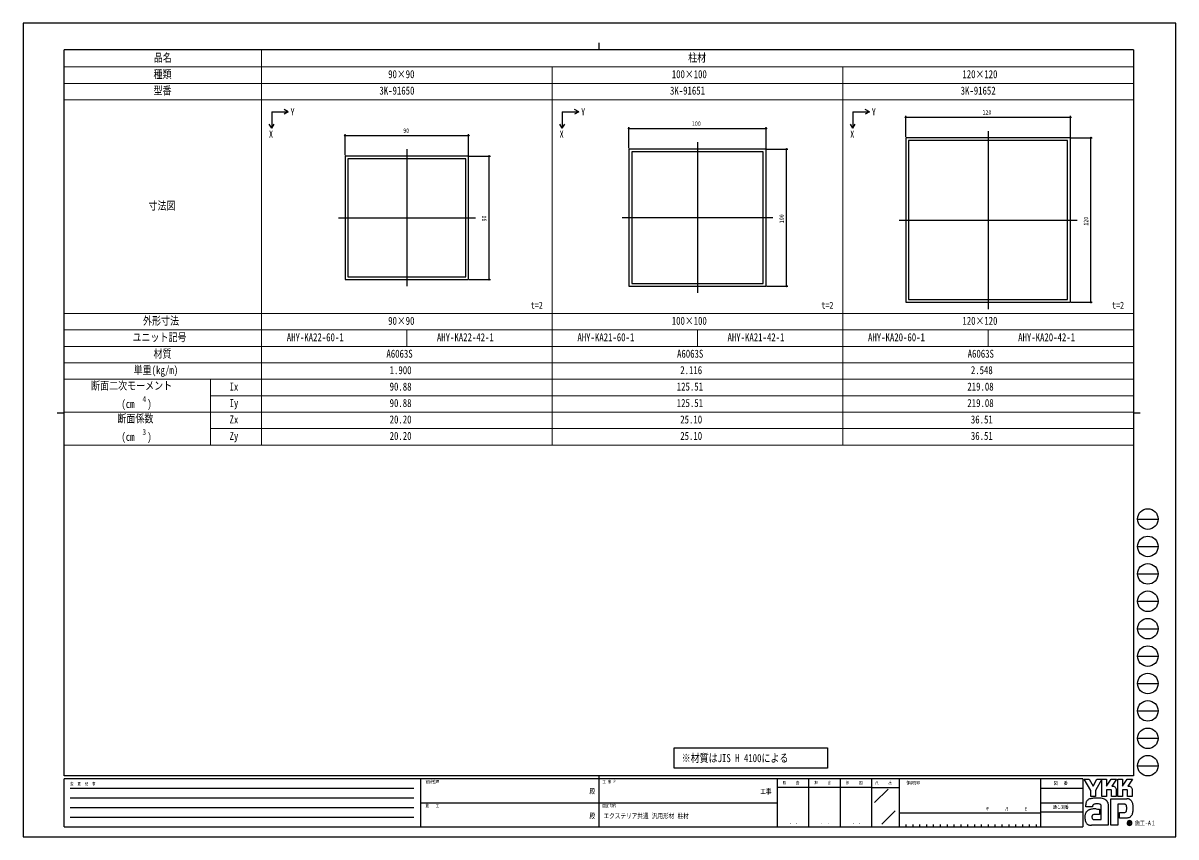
# Model space of a CAD drawing. Units: millimetres on the paper. Extents: x -420 to 420, y -297 to 297.
import ezdxf
from ezdxf.enums import TextEntityAlignment as Align

# ---------------------------------------------------------------- set-up
doc = ezdxf.new("R2010")
doc.units = ezdxf.units.MM
doc.header["$PDMODE"] = 32
doc.header["$PDSIZE"] = 0.5
doc.layers.add('0-1_TABLE1', color=7, linetype='Continuous', lineweight=18)
for name, color, linetype in [('0-2_USER1', 3, 'Continuous'), ('0-3_YKK_11', 7, 'Continuous'), ('0-4_YKK_12', 2, 'Continuous'), ('0-5_YKK_D', 6, 'Continuous'), ('0-6_YKK_ZWAK', 7, 'Continuous')]:
    doc.layers.add(name, color=color, linetype=linetype)
doc.styles.add('ＭＳ ゴシック', font='')
doc.styles.get('ＭＳ ゴシック').set_extended_font_data('MS Gothic')

msp = doc.modelspace()

# ---------------------------------------------------------------- linework, layer by layer
at = {"layer": '0-1_TABLE1'}
for p, q in [((-246.498, 277), (-246.498, -11)), ((-390.498, 265), (389.502, 265)), ((-34.498, 265), (-34.498, -11)), ((177.502, 265), (177.502, -11)), ((-390.498, 253), (389.502, 253)), ((-390.498, 241), (389.502, 241)), ((-390.498, 85), (389.502, 85)), ((-390.498, 73), (389.502, 73)), ((-140.498, 73), (-140.498, 61)), ((71.502, 73), (71.502, 61)), ((283.502, 73), (283.502, 61)), ((-390.498, 61), (389.502, 61)), ((-390.498, 49), (389.502, 49)), ((-390.498, 37), (389.502, 37)), ((-283.831, 37), (-283.831, -11)), ((-283.831, 25), (389.502, 25)), ((-390.498, 13), (389.502, 13)), ((-283.831, 1), (389.502, 1)), ((-390.498, -11), (389.502, -11))]:
    msp.add_line(p, q, dxfattribs=at)
at = {"layer": '0-2_USER1'}
for p, q in [((-239.118, 232.226), (-227.118, 232.226)), ((-239.118, 232.226), (-239.118, 220.226)), ((-227.118, 232.226), (-230.118, 233.959)), ((-227.118, 232.226), (-230.118, 230.494)), ((-27.118, 232.226), (-15.118, 232.226)), ((-27.118, 232.226), (-27.118, 220.226)), ((-15.118, 232.226), (-18.118, 233.959)), ((-15.118, 232.226), (-18.118, 230.494)), ((184.882, 232.226), (196.882, 232.226)), ((184.882, 232.226), (184.882, 220.226)), ((196.882, 232.226), (193.882, 233.959)), ((196.882, 232.226), (193.882, 230.494)), ((-239.118, 220.226), (-240.85, 223.226)), ((-239.118, 220.226), (-237.386, 223.226)), ((-27.118, 220.226), (-28.85, 223.226)), ((-27.118, 220.226), (-25.386, 223.226)), ((184.882, 220.226), (183.15, 223.226)), ((184.882, 220.226), (186.614, 223.226))]:
    msp.add_line(p, q, dxfattribs=at)
at = {"layer": '0-3_YKK_11'}
for points in [[(343.502, 213.208), (223.502, 213.208), (223.502, 93.208), (343.502, 93.208)], [(341.502, 211.208), (225.502, 211.208), (225.502, 95.208), (341.502, 95.208)], [(121.502, 205.015), (21.502, 205.015), (21.502, 105.015), (121.502, 105.015)], [(119.502, 203.015), (23.502, 203.015), (23.502, 107.015), (119.502, 107.015)], [(-95.498, 199.861), (-185.498, 199.861), (-185.498, 109.861), (-95.498, 109.861)], [(-97.498, 197.861), (-183.498, 197.861), (-183.498, 111.861), (-97.498, 111.861)]]:
    msp.add_lwpolyline(points, close=True, dxfattribs=at)
at = {"layer": '0-4_YKK_12'}
for p, q in [((283.502, 218.208), (283.502, 88.208)), ((-140.498, 204.861), (-140.498, 104.861)), ((71.502, 210.015), (71.502, 100.015)), ((-190.498, 154.861), (-90.498, 154.861)), ((16.502, 155.015), (126.502, 155.015)), ((218.502, 153.208), (348.502, 153.208))]:
    msp.add_line(p, q, dxfattribs=at)
msp.add_lwpolyline([(54.48, -232), (166.294, -232), (166.294, -246.886), (54.48, -246.886)], close=True, dxfattribs=at)
at = {"layer": '0-5_YKK_D'}
for p, q in [((223.502, 213.908), (223.502, 229.208)), ((223.502, 228.208), (343.502, 228.208)), ((343.502, 213.708), (343.502, 229.208)), ((21.502, 205.715), (21.502, 221.015)), ((21.502, 220.015), (121.502, 220.015)), ((121.502, 205.515), (121.502, 221.015)), ((-185.498, 200.561), (-185.498, 215.861)), ((-185.498, 214.861), (-95.498, 214.861)), ((-95.498, 200.361), (-95.498, 215.861)), ((343.763, 213.208), (359.502, 213.208)), ((358.502, 93.208), (358.502, 213.208)), ((121.763, 205.015), (137.502, 205.015)), ((136.502, 105.015), (136.502, 205.015)), ((-95.237, 199.861), (-79.498, 199.861)), ((-80.498, 109.861), (-80.498, 199.861)), ((-94.998, 109.861), (-79.498, 109.861)), ((122.002, 105.015), (137.502, 105.015)), ((344.002, 93.208), (359.502, 93.208))]:
    msp.add_line(p, q, dxfattribs=at)
for centre in [(223.502, 228.208), (343.502, 228.208), (21.502, 220.015), (121.502, 220.015), (-185.498, 214.861), (-95.498, 214.861), (358.502, 213.208), (136.502, 205.015), (-80.498, 199.861), (-80.498, 109.861), (136.502, 105.015), (358.502, 93.208)]:
    msp.add_circle(centre, 0.425, dxfattribs=at)
at = {"layer": '0-6_YKK_ZWAK'}
for p, q in [((-0.498, 282.5), (-0.498, 277.5)), ((389.502, 277.5), (-390.498, 277.5)), ((-390.498, -252.5), (-390.498, 277.5)), ((389.502, 277.5), (389.502, -252.5)), ((-395.498, 12.5), (-390.498, 12.5)), ((389.502, 12.5), (394.502, 12.5)), ((392.502, -65), (407.502, -65)), ((392.502, -85), (407.502, -85)), ((392.502, -105), (407.502, -105)), ((392.502, -125), (407.502, -125)), ((392.502, -145), (407.502, -145)), ((392.502, -165), (407.502, -165)), ((392.502, -185), (407.502, -185)), ((392.502, -205), (407.502, -205)), ((392.502, -225), (407.502, -225)), ((392.502, -245), (407.502, -245)), ((389.502, -252.5), (-390.498, -252.5)), ((-130.498, -254.5), (-390.498, -254.5)), ((-390.498, -289.5), (-390.498, -254.5)), ((-130.498, -254.5), (-130.498, -289.5)), ((-0.498, -254.5), (-130.498, -254.5)), ((-0.498, -252.5), (-0.498, -289.5)), ((129.502, -254.5), (-0.498, -254.5)), ((152.502, -254.5), (152.502, -289.5)), ((175.502, -254.5), (175.502, -289.5)), ((198.502, -254.5), (198.502, -289.5)), ((218.502, -254.5), (198.502, -254.5)), ((321.752, -254.5), (218.502, -254.5)), ((218.502, -254.5), (218.502, -289.5)), ((321.752, -254.5), (321.752, -289.5)), ((352.502, -254.5), (321.752, -254.5)), ((352.502, -254.5), (352.502, -289.5)), ((-386.248, -261.5), (-135.498, -261.5)), ((-386.248, -268.5), (-135.498, -268.5)), ((198.502, -261), (129.502, -261)), ((198.502, -261), (218.502, -261)), ((200.71, -271.829), (210.504, -262.036)), ((321.752, -261.5), (352.502, -261.5)), ((-386.248, -275.5), (-135.498, -275.5)), ((-129.748, -272), (-0.498, -272)), ((-0.498, -272), (129.502, -272)), ((321.752, -272), (352.502, -272)), ((-386.248, -282.5), (-135.498, -282.5)), ((206.067, -287.599), (215.689, -277.977)), ((218.502, -279.5), (321.752, -279.5)), ((352.502, -279), (321.752, -279)), ((387.916, -285.572), (387.916, -285.572)), ((-390.498, -289.5), (-130.498, -289.5)), ((-130.498, -289.5), (-0.498, -289.5)), ((-0.498, -289.5), (129.502, -289.5)), ((129.502, -289.5), (198.502, -289.5)), ((198.502, -289.5), (218.502, -289.5)), ((218.502, -289.5), (321.752, -289.5)), ((223.502, -288), (223.502, -289.5)), ((228.502, -288), (228.502, -289.5)), ((233.502, -288), (233.502, -289.5)), ((238.502, -288), (238.502, -289.5)), ((243.502, -288), (243.502, -289.5)), ((248.502, -288), (248.502, -289.5)), ((253.502, -288), (253.502, -289.5)), ((258.502, -288), (258.502, -289.5)), ((263.502, -288), (263.502, -289.5)), ((268.502, -288), (268.502, -289.5)), ((273.502, -288), (273.502, -289.5)), ((278.502, -288), (278.502, -289.5)), ((283.502, -288), (283.502, -289.5)), ((288.502, -288), (288.502, -289.5)), ((293.502, -288), (293.502, -289.5)), ((298.502, -288), (298.502, -289.5)), ((303.502, -288), (303.502, -289.5)), ((308.502, -288), (308.502, -289.5)), ((313.502, -288), (313.502, -289.5)), ((318.502, -288), (318.502, -289.5)), ((321.752, -289.5), (352.502, -289.5)), ((386.667, -288.398), (386.667, -288.398))]:
    msp.add_line(p, q, dxfattribs=at)
for points in [[(-420.5, -297), (420.5, -297), (420.5, 297), (-420.5, 297)], [(353.602, -254.8), (357.283, -254.8), (360.047, -260.01), (362.804, -254.8), (366.488, -254.8), (361.767, -263.199), (361.767, -267.413), (358.41, -267.413), (358.41, -263.086)]]:
    msp.add_lwpolyline(points, close=True, dxfattribs=at)
for points in [[(198.502, -254.5), (129.502, -254.5), (129.502, -289.5)], [(373.055, -262.661), (369.877, -262.661), (369.877, -267.41), (366.491, -267.41), (366.491, -254.8), (369.877, -254.8), (369.877, -259.958), (373.207, -254.8), (377.184, -254.8), (373.616, -260.021), (373.742, -260.021), (373.882, -260.021), (374.025, -260.021), (374.163, -260.021), (374.287, -260.021), (374.386, -260.021), (374.452, -260.021), (374.477, -260.021)], [(375.451, -260.221), (375.855, -260.452), (376.197, -260.753), (376.473, -261.112), (376.676, -261.515), (376.801, -261.95), (376.844, -262.404), (376.844, -267.422), (373.541, -267.422), (373.541, -263.141)], [(384.751, -262.661), (381.577, -262.661), (381.577, -267.413), (378.19, -267.413), (378.19, -254.8), (381.577, -254.8), (381.577, -259.958), (384.903, -254.8), (388.88, -254.8), (385.312, -260.021), (385.44, -260.021), (385.58, -260.021), (385.724, -260.021), (385.861, -260.021), (385.984, -260.021), (386.083, -260.021), (386.149, -260.021), (386.173, -260.021)], [(387.148, -260.221), (387.554, -260.452), (387.897, -260.753), (388.174, -261.112), (388.378, -261.515), (388.505, -261.95), (388.548, -262.404), (388.548, -267.413), (385.237, -267.413), (385.237, -263.141)], [(382.887, -273.151), (378.119, -273.151), (378.119, -288.5), (373.123, -288.5), (373.123, -269.079), (384.735, -269.079)], [(360.48, -273.231), (360.247, -273.362), (360.066, -273.522), (359.929, -273.708), (359.829, -273.92), (359.761, -274.153), (359.716, -274.407), (359.689, -274.679), (359.673, -274.967), (354.674, -274.979), (354.689, -274.295), (354.717, -273.527)], [(370.771, -271.917), (370.913, -272.49), (370.993, -273.104), (371.018, -273.759), (371.018, -288.5), (358.955, -288.5)], [(362.395, -276.553), (363.341, -276.615), (364.084, -276.699), (364.571, -276.777), (364.745, -276.823), (364.745, -280.647), (364.192, -280.589), (363.586, -280.556), (362.965, -280.543), (362.369, -280.545), (361.837, -280.556), (361.408, -280.571), (361.123, -280.584), (361.019, -280.589), (360.586, -280.668), (360.213, -280.792), (359.9, -280.961), (359.647, -281.177), (359.453, -281.44), (359.318, -281.75), (359.244, -282.11), (359.229, -282.519), (359.276, -282.969), (359.372, -283.341), (359.509, -283.642), (359.683, -283.879), (359.886, -284.059), (360.113, -284.191), (360.359, -284.279), (360.616, -284.332), (365.926, -284.332), (365.926, -274.507), (365.928, -274.313), (365.918, -274.122), (365.893, -273.939), (365.85, -273.765), (365.786, -273.602), (365.699, -273.455), (365.584, -273.324), (365.439, -273.212)], [(365.439, -273.212), (365.127, -273.09), (364.629, -272.987), (363.994, -272.91), (363.271, -272.869), (362.508, -272.873), (361.756, -272.928)], [(384.583, -276.1), (384.576, -275.463), (384.546, -274.89), (384.474, -274.386), (384.344, -273.959)], [(387.871, -270.451), (388.197, -270.862), (388.441, -271.261), (388.612, -271.622)], [(387.456, -282.097), (386.995, -282.456), (386.514, -282.738), (386.018, -282.948), (385.51, -283.092), (384.993, -283.174), (384.472, -283.201), (379.336, -283.201), (379.336, -279.166), (382.232, -279.166), (382.766, -279.159), (383.236, -279.113), (383.639, -278.995)], [(387.461, -286.26), (387.458, -286.201), (387.451, -286.145), (387.439, -286.09), (387.422, -286.039), (387.4, -285.99), (387.374, -285.944), (387.343, -285.901), (387.308, -285.861), (387.262, -285.82), (387.21, -285.785), (387.154, -285.754), (387.093, -285.729), (387.028, -285.71), (386.958, -285.696), (386.885, -285.687), (386.808, -285.684), (386.05, -285.684), (386.05, -287.914), (386.279, -287.914), (386.279, -285.912), (386.808, -285.912), (386.862, -285.914), (386.914, -285.919), (386.962, -285.928), (387.006, -285.94), (387.047, -285.956), (387.084, -285.975), (387.117, -285.997), (387.147, -286.022)], [(387.236, -286.26), (387.222, -286.367), (387.184, -286.451), (387.126, -286.516), (387.055, -286.562), (386.974, -286.594), (386.89, -286.614), (386.808, -286.624), (386.733, -286.627), (386.534, -286.627), (386.635, -286.797), (387.289, -287.922), (387.551, -287.922), (386.92, -286.839), (386.979, -286.827), (387.036, -286.812), (387.089, -286.794), (387.14, -286.773), (387.187, -286.749), (387.231, -286.722), (387.271, -286.691), (387.308, -286.658)]]:
    msp.add_lwpolyline(points, dxfattribs=at)
for centre in [(400.002, -65), (400.002, -85), (400.002, -105), (400.002, -125), (400.002, -145), (400.002, -165), (400.002, -185), (400.002, -205), (400.002, -225), (400.002, -245)]:
    msp.add_circle(centre, 7.5, dxfattribs=at)
for centre, radius, start, end in [((374.482, -262.519), 2.498, 78.26798, 90.11215), ((374.517, -262.337), 2.312, 66.19963, 78.22058), ((386.178, -262.523), 2.502, 78.27851, 90.10826), ((386.212, -262.348), 2.323, 66.2483, 78.23226), ((359.729, -276.269), 7.325, 100.93159, 107.35499), ((362.205, -288.282), 19.59, 97.86054, 101.37938), ((363.368, -296.358), 27.749, 94.90201, 97.9576), ((363.447, -297.005), 28.4, 91.6169, 94.94971), ((363.337, -292.406), 23.8, 87.51794, 91.66439), ((363.646, -285.778), 17.165, 81.92631, 87.59083), ((364.559, -279.523), 10.844, 73.67137, 82.05943), ((365.913, -274.992), 6.115, 60.60528, 73.9085), ((373.072, -263.129), 0.469, 358.57817, 92.1683), ((384.545, -274.421), 5.346, 78.73198, 87.96551), ((384.771, -263.127), 0.467, 358.29941, 92.43455), ((363.78, -274.046), 9.079, 171.55622, 176.72493), ((360.704, -273.587), 5.968, 163.48385, 171.57982), ((359.161, -273.129), 4.358, 152.2125, 163.4865), ((358.494, -272.784), 3.607, 138.03852, 152.12015), ((358.493, -272.801), 3.618, 122.60463, 137.83438), ((359.062, -282.257), 5.387, 112.58838, 120.58162), ((358.972, -273.575), 4.528, 108.37421, 122.42809), ((359.699, -283.79), 7.047, 106.61303, 112.59024), ((360.702, -287.161), 10.564, 99.87193, 106.59825), ((361.264, -290.327), 13.78, 94.78469, 99.91711), ((361.538, -293.477), 16.941, 90.80099, 94.81812), ((361.799, -276.363), 3.398, 102.4979, 112.84632), ((362.457, -279.199), 6.31, 96.37207, 102.75341), ((361.58, -295.823), 19.287, 87.57779, 90.82714), ((366.467, -273.886), 4.88, 52.17347, 59.90542), ((366.963, -273.245), 4.069, 43.55042, 52.14561), ((367.236, -272.981), 3.69, 34.48659, 43.50182), ((367.238, -272.975), 3.685, 25.58915, 34.43128), ((366.91, -273.129), 4.047, 17.43089, 25.54591), ((382.914, -275.601), 2.45, 77.94572, 90.63794), ((383.127, -274.602), 1.429, 60.20991, 77.92418), ((383.265, -274.342), 1.135, 39.8078, 59.75378), ((383.071, -274.49), 1.379, 22.65544, 39.38165), ((379.25, -276.676), 5.311, 347.14308, 355.40008), ((373.22, -276.158), 11.363, 355.2339, 0.29193), ((384.702, -273.62), 4.529, 69.03034, 78.69541), ((384.848, -273.23), 4.113, 59.39484, 68.9885), ((384.916, -273.111), 3.976, 50.3012, 59.3616), ((384.891, -273.139), 4.013, 42.05209, 50.28551), ((382.909, -274.281), 6.292, 14.76267, 25.00486), ((379.05, -275.333), 10.292, 7.9139, 14.95041), ((375.196, -275.893), 14.187, 2.54376, 8.01251), ((373.617, -276.05), 15.768, 352.8937, 357.82206), ((372.986, -276.01), 16.399, 357.76419, 2.60674), ((363.813, -282.349), 9.729, 174.55588, 182.47272), ((369.25, -282.263), 15.165, 181.90948, 187.89042), ((360.898, -282.07), 6.801, 164.97537, 174.56739), ((362.869, -283.161), 8.722, 187.80471, 196.36971), ((359.246, -281.629), 5.09, 153.89178, 164.94341), ((359.5, -284.156), 5.209, 196.3102, 208.20993), ((358.493, -281.267), 4.255, 142.04688, 153.80771), ((358.347, -281.163), 4.076, 130.60221, 141.94427), ((358.588, -281.451), 4.452, 120.60724, 130.53081), ((383.172, -277.943), 1.151, 293.91672, 314.09376), ((383.015, -277.804), 1.36, 314.78099, 333.92928), ((382.005, -277.314), 2.483, 334.00676, 347.34989), ((386.67, -286.819), 1.764, 90.09157, 179.92363), ((386.659, -286.813), 1.569, 134.8007, 180.12175), ((386.664, -286.804), 1.566, 89.86602, 135.149), ((386.67, -286.816), 1.761, 44.93442, 90.08536), ((386.671, -286.816), 1.577, 45.03108, 90.11509), ((384.123, -278.339), 5.024, 311.57033, 318.66243), ((386.672, -286.817), 1.577, 0.00643, 45.07115), ((383.541, -277.829), 5.797, 318.67367, 325.29112), ((386.684, -286.81), 1.747, 359.78949, 45.13288), ((385.036, -278.943), 3.935, 326.23251, 339.61931), ((381.341, -277.512), 7.897, 339.22498, 347.31457), ((376.915, -276.479), 12.442, 347.15166, 352.97565), ((358.034, -284.936), 3.547, 208.29777, 223.35561), ((357.703, -285.228), 3.107, 223.64205, 239.63663), ((357.977, -284.728), 3.676, 239.8785, 253.65355), ((358.48, -283.001), 5.475, 253.69102, 263.74909), ((358.906, -279.21), 9.29, 263.68487, 270.30455), ((386.659, -286.821), 1.753, 179.86065, 225.14399), ((386.653, -286.823), 1.562, 179.75513, 225.29722), ((386.668, -286.821), 1.759, 224.94536, 269.98445), ((386.664, -286.837), 1.56, 224.62822, 270.10973), ((386.665, -286.814), 1.584, 270.09072, 359.90926), ((386.668, -286.812), 1.768, 269.98802, 314.93777), ((386.901, -286.25), 0.335, 358.3894, 42.86139), ((386.907, -286.276), 0.553, 316.37674, 1.6565), ((386.68, -286.824), 1.751, 314.92572, 0.23508)]:
    msp.add_arc(centre, radius, start, end, dxfattribs=at)
msp.add_point((-0.498, -289.5), dxfattribs=at)

# ---------------------------------------------------------------- texts
at = {"layer": '0-1_TABLE1', "style": 'ＭＳ ゴシック', "width": 0.8}
for s, height, p in [('品名', 5.865, (-325.111, 267)), ('柱材', 5.865, (64.675, 267)), ('種類', 5.865, (-325.325, 255)), ('90×90', 5.865, (-154.151, 255)), ('100×100', 5.865, (52.729, 255)), ('120×120', 5.865, (264.729, 255)), ('型番', 5.865, (-325.325, 243)), ('3K-91650', 5.865, (-160.551, 243)), ('3K-91651', 5.865, (51.449, 243)), ('3K-91652', 5.865, (263.449, 243)), ('寸法図', 5.865, (-328.951, 159)), ('t=2', 5.132, (-50.13, 86.957)), ('t=2', 5.132, (161.87, 86.957)), ('t=2', 5.132, (373.87, 86.957)), ('外形寸法', 5.865, (-333.005, 75)), ('90×90', 5.865, (-154.151, 75)), ('100×100', 5.865, (52.729, 75)), ('120×120', 5.865, (264.729, 75)), ('ユニット記号', 5.865, (-340.685, 63)), ('AHY-KA22-60-1', 5.865, (-228.101, 63)), ('AHY-KA22-42-1', 5.865, (-118.601, 63)), ('AHY-KA21-60-1', 5.865, (-16.101, 63)), ('AHY-KA21-42-1', 5.865, (93.399, 63)), ('AHY-KA20-60-1', 5.865, (195.899, 63)), ('AHY-KA20-42-1', 5.865, (305.399, 63)), ('材質', 5.865, (-325.325, 51)), ('A6063S', 5.865, (-155.431, 51)), ('A6063S', 5.865, (56.569, 51)), ('A6063S', 5.865, (268.569, 51)), ('単重(㎏/m)', 5.865, (-339.831, 39)), ('1.900', 5.865, (-153.085, 39)), ('2.116', 5.865, (58.915, 39)), ('2.548', 5.865, (270.915, 39)), ('断面二次モーメント', 5.865, (-370.871, 27.667)), ('Ix', 5.865, (-269.858, 27)), ('90.88', 5.865, (-153.085, 27)), ('125.51', 5.865, (56.355, 27)), ('219.08', 5.865, (268.355, 27)), ('(cm', 5.865, (-348.77, 14.333)), ('4', 4.106, (-333.41, 19.267)), (')', 5.865, (-329.826, 14.333)), ('Iy', 5.865, (-269.858, 15)), ('90.88', 5.865, (-153.085, 15)), ('125.51', 5.865, (56.355, 15)), ('219.08', 5.865, (268.355, 15)), ('断面係数', 5.865, (-351.671, 3.667)), ('Zx', 5.865, (-269.858, 3)), ('20.20', 5.865, (-153.085, 3)), ('25.10', 5.865, (58.915, 3)), ('36.51', 5.865, (270.915, 3)), ('3', 4.106, (-333.41, -4.733)), ('(cm', 5.865, (-348.77, -9.667)), (')', 5.865, (-329.826, -9.667)), ('Zy', 5.865, (-269.858, -9)), ('20.20', 5.865, (-153.085, -9)), ('25.10', 5.865, (58.915, -9)), ('36.51', 5.865, (270.915, -9))]:
    msp.add_text(s, height=height, dxfattribs=at).set_placement(p, align=Align.BOTTOM_LEFT)
at = {"layer": '0-2_USER1', "style": 'ＭＳ ゴシック', "width": 0.8}
for s, height, p in [('Y', 5.132, (-225.379, 228.162)), ('Y', 5.132, (-13.379, 228.162)), ('Y', 5.132, (198.621, 228.162)), ('X', 5.132, (-241.092, 211.847)), ('X', 5.132, (-29.092, 211.847)), ('X', 5.132, (182.908, 211.847)), ('※材質はJIS H 4100による', 5.865, (59.924, -244.155)), ('エクステリア共通 汎用形材 柱材', 3.666, (2.906, -284.58))]:
    msp.add_text(s, height=height, dxfattribs=at).set_placement(p, align=Align.BOTTOM_LEFT)
at = {"layer": '0-5_YKK_D', "style": 'ＭＳ ゴシック', "width": 0.8}
for s, p in [('120', (279.422, 229.208)), ('90', (-143.138, 215.861)), ('100', (67.422, 221.015))]:
    msp.add_text(s, height=3.299, dxfattribs=at).set_placement(p, align=Align.BOTTOM_LEFT)
for s, p in [('90', (-81.498, 152.221)), ('100', (135.502, 150.935)), ('120', (357.502, 149.128))]:
    msp.add_text(s, height=3.299, rotation=90, dxfattribs=at).set_placement(p, align=Align.BOTTOM_LEFT)
at = {"layer": '0-6_YKK_ZWAK', "style": 'ＭＳ ゴシック', "width": 0.8}
for s, height, p in [('変  更  記  事', 2.199, (-386.131, -260)), ('設計監理', 2.199, (-126.831, -258.5)), ('工 事 名', 2.199, (2.127, -258.5)), ('照     査', 2.199, (133.642, -259.25)), ('担     当', 2.199, (156.722, -259.25)), ('作     図', 2.199, (179.722, -259.25)), ('尺     度', 2.199, (201.142, -259.25)), ('御承認印', 2.199, (223.914, -259.25)), ('図\u3000 番', 2.566, (331.34, -259.75)), ('殿', 3.666, (-7.367, -266.583)), ('工事', 3.666, (117.233, -266.746)), ('施\u3000\u3000工', 2.199, (-126.831, -276)), ('図面内容', 2.199, (2.127, -276)), ('年        月        日', 2.199, (281.991, -278.321)), ('通し図番', 2.566, (330.78, -277.25)), ('殿', 3.666, (-7.367, -284.583)), ('施工-A１', 3.299, (390.502, -289.5)), ('． ．', 2.592, (138.5, -288.435)), ('． ．', 2.592, (161.5, -288.435)), ('． ．', 2.592, (184.5, -288.435))]:
    msp.add_text(s, height=height, dxfattribs=at).set_placement(p, align=Align.BOTTOM_LEFT)

doc.saveas('drawing.dxf')
